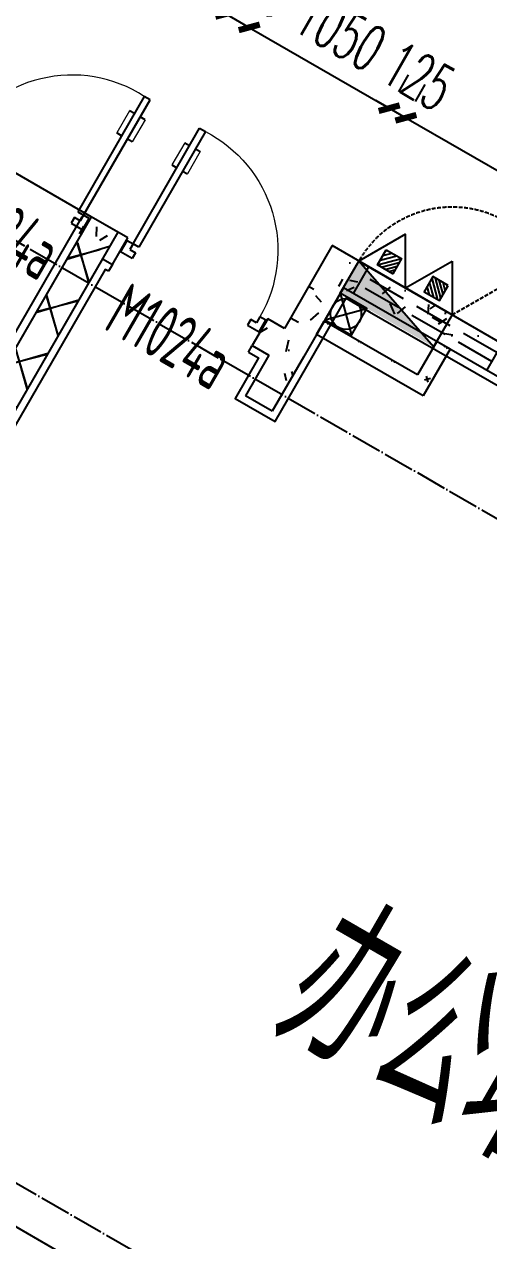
# Model space of a CAD drawing. Header units: millimetres. Extents: x 216654360 to 218309126, y 218099985 to 219647706.
# Drawn here: x 217951652 to 217954669, y 218931399 to 218939301 of the extents above; entities that cross this region are included whole.
import ezdxf

# ---------------------------------------------------------------- set-up
doc = ezdxf.new("R2010")
doc.units = ezdxf.units.MM
doc.header["$LTSCALE"] = 1000
doc.linetypes.add('DASH', pattern=[0.35, 0.25, -0.1])
doc.linetypes.add('DOTE', pattern=[2.4200000000000004, 2, -0.2, 0.02, -0.2])
for name, color, linetype in [('A-ANNO-DIMS', 3, 'Continuous'), ('A-ANNO-DOTE', 1, 'DOTE'), ('A-ANNO-TXT', 7, 'Continuous'), ('A-FLOR', 91, 'Continuous'), ('A-FLOR-SPCL', 245, 'Continuous'), ('A-WALL', 2, 'Continuous'), ('A-WIND', 161, 'Continuous'), ('P-PROT-FIRH', 1, 'Continuous'), ('P-PROT-VPIP', 1, 'Continuous'), ('P-提建筑', 1, 'Continuous'), ('P-灭火器', 1, 'Continuous'), ('PUB_HATCH', 8, 'Continuous'), ('WINDOW', 4, 'Continuous'), ('WINDOW_TEXT', 7, 'Continuous'), ('现状植物', 3, 'Continuous')]:
    doc.layers.add(name, color=color, linetype=linetype)
doc.layers.add('水辅助层', color=20, linetype='Continuous', plot=False)
doc.styles.add('_TCH_DIM_T3', font='SIMPLEX.shx', dxfattribs={"width": 0.5647058823529413, "bigfont": 'GBCBIG.shx'})
doc.styles.add('_TCH_WINDOW', font='GBENOR', dxfattribs={"width": 0.8, "bigfont": 'GBCBIG'})
doc.styles.add('A_DIM', font='SIMPLEX', dxfattribs={"width": 0.7, "bigfont": 'HZ'})
doc.dimstyles.new('_TCH_ARCH&&100', dxfattribs={"dimtxt": 297.5, "dimasz": 100, "dimexe": 250, "dimexo": 300, "dimgap": 126.25, "dimtad": 1, "dimdec": 0, "dimzin": 0, "dimdsep": 46, "dimtxsty": '_TCH_DIM_T3', "dimblk": 'ARCHTICK', "dimcen": 0.09, "dimclrt": 7, "dimazin": 2, "dimtfac": 1, "dimtdec": 0, "dimtix": 1, "dimtmove": 2, "dimatfit": 3, "dimfxl": 100, "dimtolj": 1, "dimtzin": 0, "dimarcsym": 0})
pattern_1 = [(0, (354, -366), (600, 1200), [0, -1200]), (0, (-348, -528), (600, 1200), [0, -1200]), (0, (42, -540), (600, 1200), [0, -1200]), (0, (468, -186), (600, 1200), [0, -1200]), (0, (-30, -600), (600, 1200), [0, -1200]), (0, (588, 570), (600, 1200), [0, -1200]), (0, (222, 474), (600, 1200), [0, -1200]), (0, (413.9999999999999, 324), (600, 1200), [0, -1200]), (0, (-564, 300), (600, 1200), [0, -1200]), (0, (24, 246), (600, 1200), [0, -1200]), (0, (-204, -60), (600, 1200), [0, -1200]), (0, (-192, -509.9999999999999), (600, 1200), [0, -1200]), (0, (258, -558), (600, 1200), [0, -1200]), (0, (588, -30), (600, 1200), [0, -1200]), (0, (-534, -216), (600, 1200), [0, -1200]), (0, (-432, -12), (600, 1200), [0, -1200]), (0, (36, -96), (600, 1200), [0, -1200]), (0, (-132, -270), (600, 1200), [0, -1200]), (0, (-228, 126), (600, 1200), [0, -1200]), (0, (-78, 576), (600, 1200), [0, -1200]), (0, (-486.0000000000001, -468), (600, 1200), [0, -1200]), (0, (174, 330), (600, 1200), [0, -1200]), (0, (-384, 348), (600, 1200), [0, -1200]), (0, (-480, 504), (600, 1200), [0, -1200]), (130.601294, (514.285716, 194.285712), (-2999.999966861969, 3600.000015739533), [52.683108, -22074.222]), (18.4349488, (428.571432, 217.142856), (2999.999988936139, 1199.999991146445), [54.21048, -7535.2558]), (90, (428.571432, 165.714288), (600.0000000000001, 1200), [51.428568, -2348.5713]), (161.565051, (480, 148.571424), (-3000.000015105215, 1199.999910544823), [54.21048, -7535.2558]), (53.1301023, (480, 148.571424), (600.0000011342403, 1199.99999943288), [57.14286, -5942.856999999999]), (135, (525.714288, -462.85704), (-600.0000725322863, 1199.999918790402), [48.48732, -3345.6252]), (45, (457.142856, -462.85704), (599.9999961647541, 1199.999995157935), [48.48732, -3345.6252]), (135, (491.428572, -497.1428400000001), (-600.0000725322863, 1199.999918790402), [48.48732, -3345.6252]), (45, (491.428572, -497.1428400000001), (599.9999961647541, 1199.999995157935), [48.48732, -3345.6252]), (116.565051, (-51.42852, 342.857148), (-0.0001043859734650709, 2399.999934707041), [63.887652, -1277.753]), (180, (-79.99991999999999, 399.999996), (-599.9999999999998, 1200), [68.571432, -1131.4285]), (63.43494880000001, (-177.1428, 342.857148), (5.432290706153253e-06, 2399.999988372672), [63.887652, -1277.753]), (116.565051, (-148.5714, 285.714288), (-0.0001043859734650709, 2399.999934707041), [63.887652, -1277.753]), (0, (-148.5714, 285.714288), (600, 1200), [68.571432, -1131.4285]), (63.43494880000001, (-79.99991999999999, 285.714288), (5.432290706153253e-06, 2399.999988372672), [63.887652, -1277.753]), (107.102728, (399.999996, -62.85708000000001), (-1799.999931184909, 6000.000009680287), [77.72269200000001, -32565.805]), (143.972626, (377.142852, 11.428572), (-11399.99985547618, 8399.999990492668), [77.72269200000001, -16244.04]), (180, (314.285712, 57.14286), (-599.9999999999998, 1200), [74.285712, -1125.7142]), (36.02737329999999, (177.14286, 11.428572), (11399.99991575318, 8399.99990944439), [77.72269200000001, -16244.04]), (71.5650511, (154.285716, -57.14279999999999), (1800.000009240657, 5999.99998966958), [72.280632, -7517.185600000001]), (107.102728, (177.14286, -131.42856), (-1799.999931184909, 6000.000009680287), [77.72269200000001, -32565.805]), (143.972626, (240, -177.1428), (-11399.99985547618, 8399.999990492668), [77.72269200000001, -16244.04]), (0, (240, -177.1428), (600, 1200), [74.285712, -1125.7142]), (36.02737329999999, (314.285712, -177.1428), (11399.99991575318, 8399.99990944439), [77.72269200000001, -16244.04]), (71.5650511, (377.142852, -131.42856), (1800.000009240657, 5999.99998966958), [72.280632, -7517.185600000001]), (150.255118, (411.428568, 497.142852), (-1800.000004260273, 1199.999985130039), [46.07004, -9628.639200000001]), (90, (371.428572, 474.28572), (600.0000000000001, 1200), [45.714288, -2354.2855]), (29.7448813, (371.428572, 474.28572), (1800.000001060037, 1199.999994395642), [46.07004, -9628.639200000001]), (116.565051, (131.428572, -354.28572), (-0.0001043859734650709, 2399.999934707041), [63.887652, -1277.753]), (168.690067, (102.857148, -297.1428), (-5400.000004006199, 1199.999969888218), [58.274508, -12179.371]), (41.18592510000001, (0, -325.7142), (14999.99990911732, 13199.99988457684), [60.743688, -25451.604]), (90, (0, -382.85712), (600.0000000000001, 1200), [57.14286, -2342.857]), (138.814074, (45.714288, -422.85708), (-14999.99973338043, 13200.0000840726), [60.743688, -25451.604]), (16.6992442, (45.714288, -422.85708), (19799.99985103278, 5999.99993715613), [59.6589, -24997.075]), (60.9453959, (102.857148, -405.71424), (599.9999984077513, 1199.99998938541), [58.83217200000001, -24650.679]), (109.983106, (-371.42856, 148.571424), (-3000.000011299861, 8399.999977770043), [66.88400399999998, -28024.39499999999]), (155.556045, (-394.28568, 211.428576), (-7800.000029732115, 3599.999925205931), [69.045972, -28930.263]), (24.4439547, (-519.99996, 211.428576), (7800.000003890955, 3599.999982684802), [69.045972, -28930.263]), (70.01689340000001, (-542.85708, 148.571424), (3000.000009044286, 8399.999979161448), [66.88400399999999, -28024.395]), (109.983106, (-519.99996, 85.71428399999999), (-3000.000011299861, 8399.999977770043), [66.88400399999998, -28024.39499999999]), (160.016893, (-457.14276, 62.85714), (-3000.000001763259, 1199.999945333349), [66.88400399999999, -13978.755]), (19.9831065, (-457.14276, 62.85714), (2999.999983528817, 1199.999998096056), [66.88400399999999, -13978.755]), (70.01689340000001, (-394.28568, 85.71428399999999), (3000.000009044286, 8399.999979161448), [66.88400399999999, -28024.395]), (122.005383, (74.285712, 39.999996), (-600.0000805229399, 1199.999938741572), [53.908464, -11266.868]), (18.4349488, (-5.71428, 68.571432), (2999.999988936139, 1199.999991146445), [54.21048, -7535.2558]), (90, (-5.71428, 17.142852), (600.0000000000001, 1200), [51.428568, -2348.5713]), (161.565051, (45.714288, 0), (-3000.000015105215, 1199.999910544823), [54.21048, -7535.2558]), (54.46232220000002, (45.714288, 0), (4199.999993914518, 5999.999991012131), [49.15614, -20596.423]), (116.565051, (-274.28568, -251.42856), (-0.0001043859734650709, 2399.999934707041), [63.887652, -1277.753]), (180, (-302.85708, -194.28564), (-599.9999999999998, 1200), [62.85714, -1137.1428]), (59.0362434, (-399.99996, -251.42856), (600.000001953063, 1199.999994175555), [66.63945599999998, -13927.644]), (120.963756, (-365.71428, -308.57136), (-600.0000819959288, 1199.999944893199), [66.639456, -13927.644]), (0, (-365.71428, -308.57136), (600, 1200), [62.85714, -1137.1428]), (63.43494880000001, (-302.85708, -308.57136), (5.432290706153253e-06, 2399.999988372672), [63.887652, -1277.753])]
pattern_2 = [(45, (200, 0), (-200.0002033111466, 200.0002033111467), []), (135, (200, 0), (-200.0002033111467, -200.0002033111466), [])]
pattern_3 = [(45, (-6165836.629976437, -59446.79809915766), (-125.0000033257799, 125.00000332578), [40, -136.7767]), (135, (-6165558.345676437, -59446.79809915766), (-125.00000332578, -125.0000033257799), [40, -136.7767])]

# ---------------------------------------------------------------- blocks, each defined once
blk = doc.blocks.new('$DorLib2D$00000009')
for p, q in [((0.4128784780300046, 0.9052619659617922), (0.4128784780300046, 0.08070055595349494)), ((0.4541065485304194, 0.9052619659617922), (0.4128784780300046, 0.9052619659617922)), ((0.4541065485304194, 0.08070055595349494), (0.4541065485304194, 0.9052619659617922)), ((0.4128784780300046, 0.7821568824082695), (0.3780038555081039, 0.7821568824082694)), ((0.4889811710523202, 0.7821568824082694), (0.4541065485304194, 0.7821568824082695)), ((0.4128784780300046, 0.6235084014994399), (0.3780038555081039, 0.6235084014994398)), ((0.4889811710523202, 0.6235084014994398), (0.4541065485304194, 0.6235084014994399)), ((-0.4941390729791224, 0.08070055595349494), (-0.4529110024787076, 0.08070055595349494)), ((-0.4941390729791224, -0.001755585047334795), (-0.4941390729791224, 0.08070055595349494)), ((-0.4529110024787076, 0.08070055595349494), (-0.4529110024787076, 0.03947248545308008)), ((0.4128784780300046, 0.08070055595349494), (0.4541065485304194, 0.08070055595349494)), ((0.4953346190308343, 0.08070055595349494), (0.4541065485304194, 0.08070055595349494)), ((0.4541065485304194, 0.08070055595349494), (0.4541065485304194, 0.03947248545308008)), ((0.4953346190308343, -0.001755585047334795), (0.4953346190308343, 0.08070055595349494)), ((-0.4529110024787076, 0.03947248545308008), (-0.4116829319782927, 0.03947248545308008)), ((-0.4116829319782927, 0.03947248545308008), (-0.4116829319782927, -0.001755585047334795)), ((0.4541065485304194, 0.03947248545308008), (0.4128784780300046, 0.03947248545308008)), ((0.4128784780300046, 0.03947248545308008), (0.4128784780300046, -0.001755585047334795)), ((-0.4941390729791224, -0.001755585047334795), (-0.4941390729791224, -0.001755585047334795)), ((-0.4116829319782927, -0.001755585047334795), (-0.4941390729791224, -0.001755585047334795)), ((0.4128784780300046, -0.001755585047334795), (0.4953346190308343, -0.001755585047334795)), ((0.4953346190308343, -0.001755585047334795), (0.4953346190308343, -0.001755585047334795))]:
    blk.add_line(p, q)
at = {"lineweight": 13}
for p, q in [((0.3780038555081039, 0.7821568824082694), (0.3780038555081039, 0.6235084014994398)), ((0.4889811710523202, 0.7821568824082694), (0.4889811710523202, 0.6235084014994398))]:
    blk.add_line(p, q, dxfattribs=at)
blk.add_arc((0.3716497624938499, 0.08173193500353383), 0.8245614100082972, 87.13397114007623, 180.0716668053313, dxfattribs=at)
blk = doc.blocks.new('123rty7u778')
at = {"layer": 'PUB_HATCH'}
h = blk.add_hatch(dxfattribs=at)
h.set_pattern_fill('加气混凝土', color=256, scale=100, style=0)
h.set_pattern_definition(pattern_1)
h.paths.add_polyline_path([(4946063.217079565, -191035.5933836235), (4945996.55041303, -190935.5933836262), (4939046.550412573, -190935.5933836259), (4939246.55041269, -191135.5933836183), (4945996.550412833, -191135.5933836185)])
h = blk.add_hatch(dxfattribs=at)
h.set_pattern_fill('加气混凝土', color=256, scale=100, style=0)
h.set_pattern_definition(pattern_1)
h.paths.add_polyline_path([(4939246.55041269, -191135.5933836183), (4939046.550412573, -190935.5933836259), (4939046.55041257, -191555.9127569674), (4939113.217079274, -191655.9127570019), (4939246.550412566, -191655.9127570355)])
h = blk.add_hatch(dxfattribs=at)
h.set_pattern_fill('加气混凝土', color=256, scale=100, style=0)
h.set_pattern_definition(pattern_1)
h.paths.add_polyline_path([(4937796.550412821, -191755.9127570029), (4937871.55041275, -191755.912756999), (4937871.55041275, -191555.9127569655), (4937596.550412823, -191555.9127569674)])
h = blk.add_hatch(dxfattribs=at)
h.set_pattern_fill('多孔材料', color=256, scale=100, style=0)
h.set_pattern_definition(pattern_2)
h.paths.add_polyline_path([(4937796.550412821, -191755.9127570029), (4937596.550412823, -191555.9127569674), (4937596.550412932, -198596.0313949625), (4937796.550412932, -198596.0313949609)])
h = blk.add_hatch(dxfattribs=at)
h.set_pattern_fill('加气混凝土', color=256, scale=100, style=0)
h.set_pattern_definition(pattern_1)
h.paths.add_polyline_path([(4939046.55041257, -191555.9127569674), (4938921.550412751, -191555.9127569655), (4938921.55041275, -191755.912756999), (4939046.550412687, -191755.9127570029), (4939113.217079274, -191655.9127570019)])
h = blk.add_hatch(dxfattribs=at)
h.set_pattern_fill('加气混凝土', color=256, scale=100, style=0)
h.set_pattern_definition(pattern_1)
h.paths.add_polyline_path([(4939113.217079274, -191655.9127570019), (4939046.550412687, -191755.9127570029), (4939046.550412565, -192060.9127563674), (4939246.550412565, -192060.9127563676), (4939246.550412566, -191655.9127570355)])
at = {"layer": 'A-WALL'}
for p, q in [((4945996.55041303, -190935.5933836262), (4939046.550412573, -190935.5933836259)), ((4939046.550412573, -190935.5933836259), (4939046.55041257, -191555.9127569674)), ((4945996.550412833, -191135.5933836185), (4939246.55041269, -191135.5933836183)), ((4939246.55041269, -191135.5933836183), (4939246.550412566, -191655.9127570355)), ((4937871.55041275, -191555.9127569655), (4937596.550412823, -191555.9127569674)), ((4937596.550412823, -191555.9127569674), (4937596.550412932, -198596.0313949625)), ((4937871.55041275, -191755.912756999), (4937871.55041275, -191555.9127569655)), ((4939046.55041257, -191555.9127569674), (4938921.550412751, -191555.9127569655)), ((4938921.550412751, -191555.9127569655), (4938921.55041275, -191755.912756999)), ((4939246.550412566, -191655.9127570355), (4939246.550412565, -192060.9127563676)), ((4937796.550412821, -191755.9127570029), (4937871.55041275, -191755.912756999)), ((4937796.550412821, -191755.9127570029), (4937796.550412932, -198596.0313949609)), ((4938921.55041275, -191755.912756999), (4939046.550412687, -191755.9127570029)), ((4939046.550412687, -191755.9127570029), (4939046.550412565, -192060.9127563674)), ((4939246.550412565, -192060.9127563676), (4939046.550412565, -192060.9127563674))]:
    blk.add_line(p, q, dxfattribs=at)
at = {"layer": 'A-WALL', "color": 6}
for p, q in [((4937871.550412684, -191755.9127575257), (4937871.550412682, -191805.9127575257)), ((4938921.55041278, -191805.9127570521), (4938921.550412778, -191755.9127570521))]:
    blk.add_line(p, q, dxfattribs=at)
for points in [[(4938921.55041278, -191805.9127570521), (4938996.550412547, -191805.9127570488), (4938996.550412567, -192110.9127563676), (4939296.550412565, -192110.9127563676), (4939296.550412565, -191185.5933836242), (4939471.518433979, -191185.5933836242), (4939471.518433979, -191185.5933836231), (4940471.550412937, -191185.5933836254), (4940471.550412937, -191185.5933836275), (4945946.55041282, -191185.5933836277), (4945946.550412821, -192110.9127563678), (4946246.550412839, -192110.9127563676), (4946246.550412789, -191805.912756997), (4946321.550412968, -191805.912756997)], [(4937871.550412737, -191805.9127570521), (4937846.550412934, -191805.9127570512), (4937846.550412935, -198546.0313949606), (4938996.542612281, -198546.0313949609)]]:
    blk.add_lwpolyline(points, dxfattribs=at)
at = {"layer": 'A-WIND', "linetype": 'DASH'}
for p, q in [((4939321.55041248, -191135.5933836256, 1500), (4939321.55041248, -190935.5933836256, 1500)), ((4940321.55041248, -191135.5933836257, 1500), (4940321.55041248, -190935.5933836257, 1500)), ((4940321.55041248, -191002.2600502923, 1500), (4939321.55041248, -191002.2600502923, 1500)), ((4940321.55041248, -191068.926716959, 1500), (4939321.55041248, -191068.926716959, 1500))]:
    blk.add_line(p, q, dxfattribs=at)
at = {"layer": 'WINDOW'}
ref = blk.add_blockref('$DorLib2D$00000009', (4938396.550412773, -191655.9127570355), dxfattribs=dict(at, xscale=1050, yscale=-1050, zscale=200, rotation=180))
ref.add_attrib('A', 'M1024a', (4938020.883746108, -192146.607847529), dxfattribs={"layer": 'WINDOW_TEXT', "height": 350, "style": '_TCH_WINDOW', "width": 0.6400000000000001})
at = {"layer": 'A-ANNO-TXT', "linetype": 'Continuous', "style": 'A_DIM', "width": 0.7}
blk.add_text('办公培训用房', height=1000, dxfattribs=at).set_placement((4941229.396303697, -195565.5344053968))
blk = doc.blocks.new('67890-')
at = {"layer": 'PUB_HATCH'}
h = blk.add_hatch(dxfattribs=at)
h.set_pattern_fill('加气混凝土', color=256, scale=100, style=0)
h.set_pattern_definition(pattern_1)
h.paths.add_polyline_path([(4948046.550412959, -191555.9127567581), (4947846.550412903, -191555.9127567784), (4947846.55041296, -191755.9127568079)])
h = blk.add_hatch(dxfattribs=at)
h.set_pattern_fill('多孔材料', color=256, scale=100, style=0)
h.set_pattern_definition(pattern_2)
h.paths.add_polyline_path([(4948046.550412959, -191555.9127567581), (4947846.55041296, -191755.9127568079), (4947846.550412958, -198595.9127562097), (4948046.550412958, -198595.9127562097)])
at = {"layer": 'A-WALL'}
for p, q in [((4948046.550412959, -191555.9127567581), (4947846.550412903, -191555.9127567784)), ((4947846.550412903, -191555.9127567784), (4947846.550412903, -191755.9127567972)), ((4948046.550412959, -191555.9127567581), (4948046.550412958, -198595.9127562097)), ((4947846.55041296, -191755.9127568079), (4947846.550412958, -198595.9127562097))]:
    blk.add_line(p, q, dxfattribs=at)
at = {"layer": 'A-WALL', "color": 6}
blk.add_lwpolyline([(4946196.550412966, -198595.9127562097), (4946196.550412966, -198185.9127563456), (4946796.550412923, -198185.9127563456), (4946796.550412923, -198545.9127562098), (4947796.550412962, -198545.91275621), (4947796.550412962, -191585.9127567731)], dxfattribs=at)
at = {"layer": 'WINDOW'}
blk.add_line((4947846.550412945, -191555.9127567731), (4946796.550412945, -191555.9127567731), dxfattribs=at)
ref = blk.add_blockref('$DorLib2D$00000009', (4947321.550412945, -191655.9127567731), dxfattribs=dict(at, xscale=-1050, yscale=-1050, zscale=200, rotation=180))
ref.add_attrib('A', 'M1024a', (4946945.883746282, -192089.4792949063), dxfattribs={"layer": 'WINDOW_TEXT', "height": 350, "style": '_TCH_WINDOW', "width": 0.6400000000000001})
blk = doc.blocks.new('2929sk')
at = {"layer": 'A-ANNO-DOTE', "ltscale": 0.1}
for p, q in [((-16719.25256192591, -81272.76195832115), (-77371.81503087282, -81272.76195832127)), ((-16719.25256192591, -86572.76195832115), (-75808.41759934928, -86572.76195832127))]:
    blk.add_line(p, q, dxfattribs=at)
blk = doc.blocks.new('P-消火栓箱开门示意')
at = {"layer": 'P-PROT-FIRH', "color": 8, "linetype": 'DASH', "ltscale": 0.1}
blk.add_line((2696644.86184354, -6288498.702755758), (2696994.861858813, -6287892.484981926), dxfattribs=at)
blk.add_arc((2696644.861843541, -6288498.702755758), 700, 59.9999985718766, 179.9999986126178, dxfattribs=at)
blk = doc.blocks.new('$TwtSys$00000434')
for p, q in [((-0.5, 0.5), (-0.5, -0.5)), ((-0.5, -0.5), (0.5, 0.5)), ((0.5, 0.5), (-0.5, 0.5)), ((0.5, -0.5), (0.5, 0.5))]:
    blk.add_line(p, q)
blk.add_solid([(0.5, -0.5), (0.5, 0.5), (-0.5, -0.5)])
blk = doc.blocks.new('T1-P-QP-L3-F$0$$ATTACHMENT$00000214')
h = blk.add_hatch()
h.set_pattern_fill('ANSI31', color=256, scale=200, style=0)
h.set_pattern_definition([(45, (-38543.80223862439, -6842.63859106258), (-17.67766952966369, 17.67766952966369), [])])
h.paths.add_polyline_path([(-64.92232553117356, 1.936813719180464), (64.922325531159, 1.936813719180464), (64.922325531159, -127.9078373431521), (-64.92232553117356, -127.9078373431521)])
for points in [[(0, 171.8081853693711), (-198.3870041439732, -171.8081853693711), (198.3870041439732, -171.8081853693711)], [(-64.92232553117356, 1.936813719180464), (64.922325531159, 1.936813719180464), (64.922325531159, -127.9078373431521), (-64.92232553117356, -127.9078373431521)]]:
    blk.add_lwpolyline(points, close=True)
blk = doc.blocks.new('p0422')
at = {"layer": 'P-PROT-VPIP'}
blk.add_circle((6097245.876534872, 34052.37200248836), 100, dxfattribs=at)
at = {"layer": '水辅助层'}
blk.add_lwpolyline([(6097145.876534872, 33952.37200248836), (6097345.876534872, 33952.37200248836), (6097345.876534872, 34152.37200248836), (6097145.876534872, 34152.37200248836), (6097145.876534872, 33952.37200248836), (6097345.876534872, 34152.37200248836), (6097145.876534872, 34152.37200248836), (6097345.876534872, 33952.37200248836)], dxfattribs=at)
at = {"layer": 'P-PROT-FIRH', "xscale": 700, "yscale": -240, "zscale": 700, "rotation": 180}
blk.add_blockref('$TwtSys$00000434', (6097495.876534872, 34272.37200247928), dxfattribs=at)
at = {"layer": 'P-提建筑'}
blk.add_blockref('P-消火栓箱开门示意', (3401201.014691329, 6322891.074758233, 1500), dxfattribs=at)
at = {"layer": 'P-灭火器', "xscale": 0.8816120906801007, "zscale": 0.8816120906801007}
for p, yscale, rotation in [((6097320.976153384, 34543.84017597873), 0.8816120906801007, 359.9999999999999), ((6097670.776916359, 34543.84017597873), -0.8816120906801007, 180)]:
    blk.add_blockref('T1-P-QP-L3-F$0$$ATTACHMENT$00000214', p, dxfattribs=dict(at, yscale=yscale, rotation=rotation))
blk = doc.blocks.new('_ArchTick')
at = {"color": 0, "linetype": 'ByBlock', "const_width": 0.4}
blk.add_lwpolyline([(-0.5, -0.5), (0.5, 0.5)], dxfattribs=at)
blk = doc.blocks.new('*D570')
at = {"layer": 'A-ANNO-DIMS', "color": 0, "lineweight": -2, "transparency": 16777216}
for p, q in [((6097920.983789381, 27632.88157944026), (6097920.983789381, 26989.98113785137)), ((6098970.830889051, 27632.88157944026), (6098970.830889051, 26989.98113785137)), ((6097920.983789381, 27239.98113785137), (6098970.830889051, 27239.98113785137))]:
    blk.add_line(p, q, dxfattribs=at)
at = {"layer": 'Defpoints', "color": 0, "transparency": 16777216}
for p in [(6097920.983789381, 27932.88157944026), (6098970.830889051, 27932.88157944026), (6098970.830889051, 27239.98113785137)]:
    blk.add_point(p, dxfattribs=at)
at = {"layer": 'A-ANNO-DIMS', "color": 0, "lineweight": -2, "transparency": 16777216, "xscale": 100, "yscale": 100, "zscale": 100, "rotation": 180}
blk.add_blockref('_ArchTick', (6097920.983789381, 27239.98113785137), dxfattribs=at)
at = {"layer": 'A-ANNO-DIMS', "color": 0, "lineweight": -2, "transparency": 16777216, "xscale": 100, "yscale": 100, "zscale": 100}
blk.add_blockref('_ArchTick', (6098970.830889051, 27239.98113785137), dxfattribs=at)
at = {"layer": 'A-ANNO-DIMS', "color": 7, "transparency": 16777216, "insert": (6098445.907339215, 27514.98113785137), "char_height": 297.5, "attachment_point": 5, "style": '_TCH_DIM_T3'}
blk.add_mtext('\\A1;1050', dxfattribs=at)
blk = doc.blocks.new('*D593')
at = {"layer": 'A-ANNO-DIMS', "color": 0, "lineweight": -2, "transparency": 16777216}
for p, q in [((6096870.990081976, 27031.66263231037), (6096870.991257751, 28095.39673061919)), ((6104020.993958693, 27031.6547292089), (6104020.995134468, 28095.38882751772)), ((6096870.99098142, 27845.39673061934), (6104020.994858136, 27845.38882751788))]:
    blk.add_line(p, q, dxfattribs=at)
at = {"layer": 'Defpoints', "color": 0, "transparency": 16777216}
for p in [(6104020.994858136, 27845.38882751788), (6096870.989750378, 26731.66263231055), (6104020.993627095, 26731.65472920908)]:
    blk.add_point(p, dxfattribs=at)
at = {"layer": 'A-ANNO-DIMS', "color": 0, "lineweight": -2, "transparency": 16777216, "xscale": 100, "yscale": 100, "zscale": 100}
for p, rotation in [((6096870.99098142, 27845.39673061934), 179.9999366693548), ((6104020.994858136, 27845.38882751788), 359.9999366693548)]:
    blk.add_blockref('_ArchTick', p, dxfattribs=dict(at, rotation=rotation))
at = {"layer": 'A-ANNO-DIMS', "color": 7, "transparency": 16777216, "insert": (6100445.993223744, 28120.39277906844), "char_height": 297.5, "attachment_point": 5, "rotation": 359.9999366693548, "style": '_TCH_DIM_T3'}
blk.add_mtext('\\A1;7150', dxfattribs=at)
blk = doc.blocks.new('*D326')
at = {"layer": 'A-ANNO-DIMS', "color": 0, "lineweight": -2, "transparency": 16777216}
for p, q in [((6094445.844556809, 35474.14101954783), (6094445.844556809, 35600.99999999999)), ((6095595.844556869, 35474.14101954783), (6095595.844556869, 35600.99999999999)), ((6094445.844556809, 35350.99999999999), (6095595.844556869, 35350.99999999999))]:
    blk.add_line(p, q, dxfattribs=at)
at = {"layer": 'Defpoints', "color": 0, "transparency": 16777216}
for p in [(6095595.844556869, 35350.99999999999), (6094445.844556809, 35174.14101954783), (6095595.844556869, 35174.14101954783)]:
    blk.add_point(p, dxfattribs=at)
at = {"layer": 'A-ANNO-DIMS', "color": 0, "lineweight": -2, "transparency": 16777216, "xscale": 100, "yscale": 100, "zscale": 100, "rotation": 180}
blk.add_blockref('_ArchTick', (6094445.844556809, 35350.99999999999), dxfattribs=at)
at = {"layer": 'A-ANNO-DIMS', "color": 0, "lineweight": -2, "transparency": 16777216, "xscale": 100, "yscale": 100, "zscale": 100}
blk.add_blockref('_ArchTick', (6095595.844556869, 35350.99999999999), dxfattribs=at)
at = {"layer": 'A-ANNO-DIMS', "color": 7, "transparency": 16777216, "insert": (6095020.844556839, 35625.99999999999), "char_height": 297.5, "attachment_point": 5, "style": '_TCH_DIM_T3'}
blk.add_mtext('\\A1;1150', dxfattribs=at)
blk = doc.blocks.new('*D327')
at = {"layer": 'A-ANNO-DIMS', "color": 0, "lineweight": -2, "transparency": 16777216}
for p, q in [((6095595.844556869, 35474.14101954783), (6095595.844556869, 35600.99999999999)), ((6095770.844556838, 35474.14101954783), (6095770.844556838, 35600.99999999999)), ((6095595.844556869, 35350.99999999999), (6095495.844556869, 35350.99999999999)), ((6095595.844556869, 35350.99999999999), (6095770.844556838, 35350.99999999999)), ((6095770.844556838, 35350.99999999999), (6095870.844556838, 35350.99999999999))]:
    blk.add_line(p, q, dxfattribs=at)
at = {"layer": 'Defpoints', "color": 0, "transparency": 16777216}
for p in [(6095770.844556838, 35350.99999999999), (6095595.844556869, 35174.14101954783), (6095770.844556838, 35174.14101954783)]:
    blk.add_point(p, dxfattribs=at)
at = {"layer": 'A-ANNO-DIMS', "color": 0, "lineweight": -2, "transparency": 16777216, "xscale": 100, "yscale": 100, "zscale": 100}
blk.add_blockref('_ArchTick', (6095595.844556869, 35350.99999999999), dxfattribs=at)
at = {"layer": 'A-ANNO-DIMS', "color": 0, "lineweight": -2, "transparency": 16777216, "xscale": 100, "yscale": 100, "zscale": 100, "rotation": 180}
blk.add_blockref('_ArchTick', (6095770.844556838, 35350.99999999999), dxfattribs=at)
at = {"layer": 'A-ANNO-DIMS', "color": 7, "transparency": 16777216, "insert": (6095683.344556853, 35625.99999999999), "char_height": 297.5, "attachment_point": 5, "style": '_TCH_DIM_T3'}
blk.add_mtext('\\A1;175', dxfattribs=at)
blk = doc.blocks.new('*D328')
at = {"layer": 'A-ANNO-DIMS', "color": 0, "lineweight": -2, "transparency": 16777216}
for p, q in [((6095770.844556838, 35474.14101954783), (6095770.844556838, 35600.99999999999)), ((6096820.844556686, 35474.14101954783), (6096820.844556686, 35600.99999999999)), ((6095770.844556838, 35350.99999999999), (6096820.844556686, 35350.99999999999))]:
    blk.add_line(p, q, dxfattribs=at)
at = {"layer": 'Defpoints', "color": 0, "transparency": 16777216}
for p in [(6096820.844556686, 35350.99999999999), (6095770.844556838, 35174.14101954783), (6096820.844556686, 35174.14101954783)]:
    blk.add_point(p, dxfattribs=at)
at = {"layer": 'A-ANNO-DIMS', "color": 0, "lineweight": -2, "transparency": 16777216, "xscale": 100, "yscale": 100, "zscale": 100, "rotation": 180}
blk.add_blockref('_ArchTick', (6095770.844556838, 35350.99999999999), dxfattribs=at)
at = {"layer": 'A-ANNO-DIMS', "color": 0, "lineweight": -2, "transparency": 16777216, "xscale": 100, "yscale": 100, "zscale": 100}
blk.add_blockref('_ArchTick', (6096820.844556686, 35350.99999999999), dxfattribs=at)
at = {"layer": 'A-ANNO-DIMS', "color": 7, "transparency": 16777216, "insert": (6096295.844556762, 35625.99999999999), "char_height": 297.5, "attachment_point": 5, "style": '_TCH_DIM_T3'}
blk.add_mtext('\\A1;1050', dxfattribs=at)
blk = doc.blocks.new('*D329')
at = {"layer": 'A-ANNO-DIMS', "color": 0, "lineweight": -2, "transparency": 16777216}
for p, q in [((6096820.844556686, 35474.14101954783), (6096820.844556686, 35600.99999999999)), ((6096945.844556567, 35474.14101954783), (6096945.844556567, 35600.99999999999)), ((6096820.844556686, 35350.99999999999), (6096720.844556686, 35350.99999999999)), ((6096820.844556686, 35350.99999999999), (6096945.844556567, 35350.99999999999)), ((6096945.844556567, 35350.99999999999), (6097045.844556567, 35350.99999999999))]:
    blk.add_line(p, q, dxfattribs=at)
at = {"layer": 'Defpoints', "color": 0, "transparency": 16777216}
for p in [(6096945.844556567, 35350.99999999999), (6096820.844556686, 35174.14101954783), (6096945.844556567, 35174.14101954783)]:
    blk.add_point(p, dxfattribs=at)
at = {"layer": 'A-ANNO-DIMS', "color": 0, "lineweight": -2, "transparency": 16777216, "xscale": 100, "yscale": 100, "zscale": 100}
blk.add_blockref('_ArchTick', (6096820.844556686, 35350.99999999999), dxfattribs=at)
at = {"layer": 'A-ANNO-DIMS', "color": 0, "lineweight": -2, "transparency": 16777216, "xscale": 100, "yscale": 100, "zscale": 100, "rotation": 180}
blk.add_blockref('_ArchTick', (6096945.844556567, 35350.99999999999), dxfattribs=at)
at = {"layer": 'A-ANNO-DIMS', "color": 7, "transparency": 16777216, "insert": (6096883.344556627, 35625.99999999999), "char_height": 297.5, "attachment_point": 5, "style": '_TCH_DIM_T3'}
blk.add_mtext('\\A1;125', dxfattribs=at)
blk = doc.blocks.new('*D330')
at = {"layer": 'A-ANNO-DIMS', "color": 0, "lineweight": -2, "transparency": 16777216}
for p, q in [((6096945.844556567, 35474.14101954783), (6096945.844556567, 35600.99999999999)), ((6101345.844556829, 35474.14101954783), (6101345.844556829, 35600.99999999999)), ((6096945.844556567, 35350.99999999999), (6101345.844556829, 35350.99999999999))]:
    blk.add_line(p, q, dxfattribs=at)
at = {"layer": 'Defpoints', "color": 0, "transparency": 16777216}
for p in [(6101345.844556829, 35350.99999999999), (6096945.844556567, 35174.14101954783), (6101345.844556829, 35174.14101954783)]:
    blk.add_point(p, dxfattribs=at)
at = {"layer": 'A-ANNO-DIMS', "color": 0, "lineweight": -2, "transparency": 16777216, "xscale": 100, "yscale": 100, "zscale": 100, "rotation": 180}
blk.add_blockref('_ArchTick', (6096945.844556567, 35350.99999999999), dxfattribs=at)
at = {"layer": 'A-ANNO-DIMS', "color": 0, "lineweight": -2, "transparency": 16777216, "xscale": 100, "yscale": 100, "zscale": 100}
blk.add_blockref('_ArchTick', (6101345.844556829, 35350.99999999999), dxfattribs=at)
at = {"layer": 'A-ANNO-DIMS', "color": 7, "transparency": 16777216, "insert": (6099145.844556699, 35625.99999999999), "char_height": 297.5, "attachment_point": 5, "style": '_TCH_DIM_T3'}
blk.add_mtext('\\A1;4400', dxfattribs=at)
blk = doc.blocks.new('div111')
at = {"layer": 'A-ANNO-DIMS'}
for p1, p2, distance, picture, middle in [((6096870.989750378, 26731.66263231055), (6104020.993627095, 26731.65472920908), 1113.73409830948, '*D593', (6100445.993223744, 28120.39277906844)), ((6097920.983789381, 27932.88157944026), (6098970.830889051, 27932.88157944026), -692.9004415888921, '*D570', (6098445.907339215, 27514.98113785137))]:
    dim = blk.add_aligned_dim(p1=p1, p2=p2, distance=distance, dimstyle='_TCH_ARCH&&100', dxfattribs=at)
    dim.commit()
    dim.dimension.update_dxf_attribs({"geometry": picture, "text_midpoint": middle})
blk = doc.blocks.new('A$C04836B57')
at = {"layer": 'PUB_HATCH'}
h = blk.add_hatch(dxfattribs=at)
h.set_pattern_fill('石膏板', color=256, scale=50, style=0)
h.set_pattern_definition(pattern_3)
h.paths.add_polyline_path([(-68033.26202043425, -25290.69555688416), (-68033.26202051155, -25541.0149302664), (-67933.26202047616, -25641.01493024641), (-67933.26202043425, -25290.69555688431)])
h = blk.add_hatch(dxfattribs=at)
h.set_pattern_fill('石膏板', color=256, scale=50, style=0)
h.set_pattern_definition(pattern_3)
h.paths.add_polyline_path([(-67933.26202047616, -25641.01493024641), (-68033.26202051155, -25541.0149302664), (-68733.262019936, -25541.01493025275), (-68733.262019936, -25641.01493025275)])
at = {"layer": 'A-WALL'}
for p, q in [((-68033.26202043425, -25290.69555688416), (-68033.26202051155, -25541.0149302664)), ((-67933.26202043425, -25290.69555688431), (-68033.26202043425, -25290.69555688416)), ((-67933.26202043425, -25290.69555688431), (-67933.26202047616, -25641.01493024641)), ((-68033.26202051155, -25541.0149302664), (-68733.262019936, -25541.01493025275)), ((-68733.262019936, -25641.01493025275), (-68733.262019936, -25541.01493025275)), ((-67933.26202047616, -25641.01493024641), (-68733.262019936, -25641.01493025275))]:
    blk.add_line(p, q, dxfattribs=at)
at = {"color": 2}
for name, p in [('123rty7u778', (-5007979.812432501, 165844.8978267413)), ('67890-', (-5018229.812432531, 165844.8978267193))]:
    blk.add_blockref(name, p, dxfattribs=at)
blk.add_blockref('p0422', (-6165879.138555308, -59483.0675593635))
at = {"layer": 'A-FLOR'}
blk.add_blockref('div111', (-6165879.106576437, -59482.65594915766), dxfattribs=at)
at = {"layer": 'A-FLOR-SPCL', "rotation": 180}
blk.add_blockref('2929sk', (-119041.6796189575, -112663.7768879475), dxfattribs=at)
at = {"layer": 'A-ANNO-DIMS', "color": 3}
for p1, p2, picture, middle in [((-71433.26201962773, -24308.51492960983), (-70283.26201956812, -24308.51492960983), '*D326', (-70858.26201959793, -23856.65594915767)), ((-70283.26201956812, -24308.51492960983), (-70108.26201959886, -24308.51492960983), '*D327', (-70195.76201958396, -23856.65594915767)), ((-70108.26201959886, -24308.51492960983), (-69058.26201975066, -24308.51492960983), '*D328', (-69583.26201967523, -23856.65594915767)), ((-69058.26201975066, -24308.51492960983), (-68933.26201986987, -24308.51492960983), '*D329', (-68995.76201981027, -23856.65594915767)), ((-68933.26201986987, -24308.51492960983), (-64533.26201960817, -24308.51492960983), '*D330', (-66733.26201973855, -23856.65594915767))]:
    dim = blk.add_aligned_dim(p1=p1, p2=p2, distance=176.85898045216163, dimstyle='_TCH_ARCH&&100', dxfattribs=at)
    dim.commit()
    dim.dimension.update_dxf_attribs({"geometry": picture, "text_midpoint": middle, "insert": (-6165879.106576437, -59482.65594915766)})

msp = doc.modelspace()

# ---------------------------------------------------------------- block references
at = {"layer": '现状植物', "rotation": 330.0099772030858}
msp.add_blockref('A$C04836B57', (218025897.187641, 218925138.5110827), dxfattribs=at)

doc.saveas('drawing.dxf')
